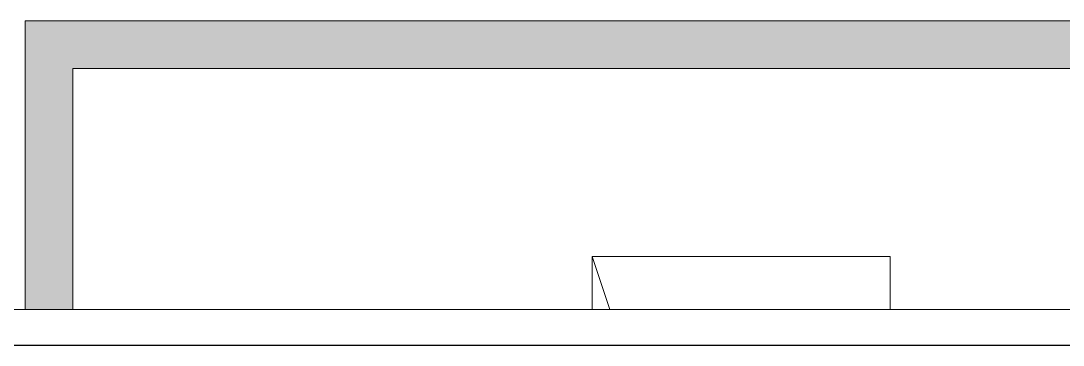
# Model space of a CAD drawing. Header units: millimetres. Extents: x -13069 to 207500, y -71366 to 56785.
# Drawn here: x 40062 to 40938, y 8805 to 9078 of the extents above; entities that cross this region are included whole.
import ezdxf

# ---------------------------------------------------------------- set-up
doc = ezdxf.new("R2010")
doc.units = ezdxf.units.MM
for name, color, linetype, lineweight in [('Обобщенные модели', 7, 'Continuous', 18), ('Стены внутренние', 7, 'Continuous', 18), ('Стены несущие', 7, 'Continuous', 30), ('Стены отделка', 7, 'Continuous', 30)]:
    doc.layers.add(name, color=color, linetype=linetype, lineweight=lineweight)

# ---------------------------------------------------------------- blocks, each defined once
blk = doc.blocks.new('GM_Отверстие прямоугольное _в плите_ - Отверстие-V30-План потолков 1-го этажа')
at = {"layer": 'Обобщенные модели'}
for p, q in [((5.57, 125), (50, 125)), ((5.57, 110.19), (50, 125)), ((5.57, 125), (50, 125)), ((50, 125), (50, -125)), ((50, 125), (50, -125)), ((50, -125), (5.57, -125)), ((50, -125), (5.57, -125))]:
    blk.add_line(p, q, dxfattribs=at)

msp = doc.modelspace()

# ---------------------------------------------------------------- hatches: boundary and pattern name
at = {"layer": 'Стены внутренние'}
for points in [[(40066.13, 9037.793), (41941.811, 9037.793), (41941.811, 9077.793), (40066.13, 9077.793)], [(40106.13, 8835.209), (40106.13, 9037.793), (40066.13, 9037.793), (40066.13, 8835.209)]]:
    msp.add_hatch(color=256, dxfattribs=at).paths.add_polyline_path(points)

# ---------------------------------------------------------------- linework, layer by layer
at = {"layer": 'Стены несущие'}
msp.add_line((39939, 8805.209), (41538.832, 8805.209), dxfattribs=at)
at = {"layer": 'Стены отделка', "lineweight": 9}
for p, q in [((40066.13, 9077.793), (41941.811, 9077.793)), ((40066.13, 8835.209), (40066.13, 9077.793)), ((41941.811, 9037.793), (40106.13, 9037.793)), ((40106.13, 9037.793), (40106.13, 8835.209)), ((39939, 8835.209), (41539.137, 8835.209))]:
    msp.add_line(p, q, dxfattribs=at)

# ---------------------------------------------------------------- block references
at = {"layer": 'Обобщенные модели', "rotation": 89.99999999999972}
msp.add_blockref('GM_Отверстие прямоугольное _в плите_ - Отверстие-V30-План потолков 1-го этажа', (40667.216, 8829.642), dxfattribs=at)

doc.saveas('drawing.dxf')
